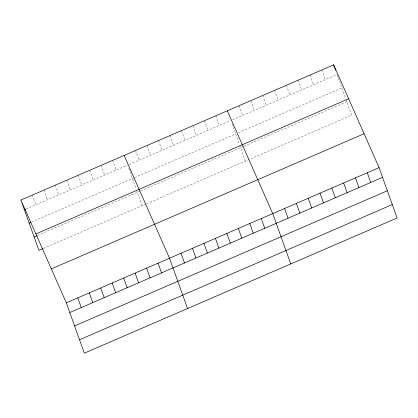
<?xml version="1.0" encoding="UTF-8"?>
<svg xmlns="http://www.w3.org/2000/svg" width="418" height="418" viewBox="0 0 418 418"><rect width="100%" height="100%" fill="white"/><g stroke="black" fill="none" stroke-linecap="round" stroke-linejoin="round"><path stroke-width="0.31" stroke-dasharray="2.09 1.57" d="M26.094 208.99L127.584 165.126M129.303 164.384L230.224 120.765M232.57 119.752L337.133 74.556M31.47 222.146L134.105 177.786M134.68 177.535L235.595 133.922M238.547 132.642L341.934 87.958M37.557 235.459L140.197 191.099M140.772 190.854L243.495 146.452M244.086 146.196L346.877 101.767M43.503 248.37L146.143 204.005M146.718 203.759L351.674 115.175L346.052 99.468M337.331 75.115L338.131 77.346M338.334 77.905L345.639 98.319M321.844 69.958L325.319 79.66M310.025 75.062L313.505 84.77M298.212 80.172L301.686 89.875M286.398 85.277L289.873 94.98M274.584 90.382L278.059 100.09M262.765 95.492L266.24 105.195M250.952 100.597L254.426 110.305M239.138 105.702L242.612 115.41M231.995 123.869L232.993 126.659M233.197 127.218L239.305 144.278M239.718 145.427L245.34 161.134M215.85 115.765L219.33 125.473M204.386 120.724L207.861 130.432M192.917 125.682L196.392 135.385M181.449 130.635L184.923 140.344M169.98 135.594L173.454 145.297M158.516 140.547L161.991 150.255M147.047 145.506L150.522 155.214M135.578 150.464L139.053 160.167M128.786 168.475L136.096 188.884M136.503 190.038L142.13 205.74M112.641 160.376L116.115 170.084M101.177 165.335L104.652 175.037M89.708 170.288L93.183 179.996M78.239 175.246L81.714 184.949M66.77 180.2L70.245 189.908M55.301 185.158L58.776 194.866M43.838 190.117L47.312 199.82M32.369 195.07L35.843 204.778"/><path stroke-width="0.63" d="M20.9 200.029L333.658 64.847L379.084 167.649L397.1 217.971L84.342 353.153L66.326 302.825L20.9 200.029L38.916 250.351L42.934 248.616M24.375 209.731L25.524 209.24M29.176 223.139L30.895 222.392M35.891 233.949L348.649 98.773M34.119 236.949L36.988 235.71M51.336 268.905L364.094 133.723M66.326 302.825L379.084 167.649M69.801 312.533L382.559 177.357M74.597 325.935L387.355 190.76M79.54 339.745L392.298 204.569M227.319 110.812L272.745 213.608L290.761 263.93M124.109 155.418L169.536 258.219L187.551 308.541M333.658 64.847L335.612 70.308M367.265 172.754L370.74 182.462M355.452 177.864L358.926 187.567M343.638 182.969L347.112 192.677M331.819 188.074L335.293 197.782M320.005 193.184L323.48 202.887M308.191 198.289L311.666 207.997M296.372 203.394L299.852 213.102M284.559 208.504L288.033 218.206M261.276 218.567L264.751 228.27M249.807 223.52L253.282 233.228M238.338 228.479L241.818 238.187M226.875 233.437L230.349 243.14M215.406 238.391L218.88 248.099M203.937 243.349L207.412 253.057M192.468 248.308L195.943 258.01M180.999 253.261L184.479 262.969M158.067 263.173L161.541 272.881M146.598 268.131L150.072 277.839M135.129 273.09L138.604 282.793M123.66 278.043L127.14 287.751M112.196 283.002L115.671 292.71M100.728 287.96L104.202 297.663M89.259 292.913L92.733 302.622M77.79 297.872L81.264 307.575"/></g></svg>
